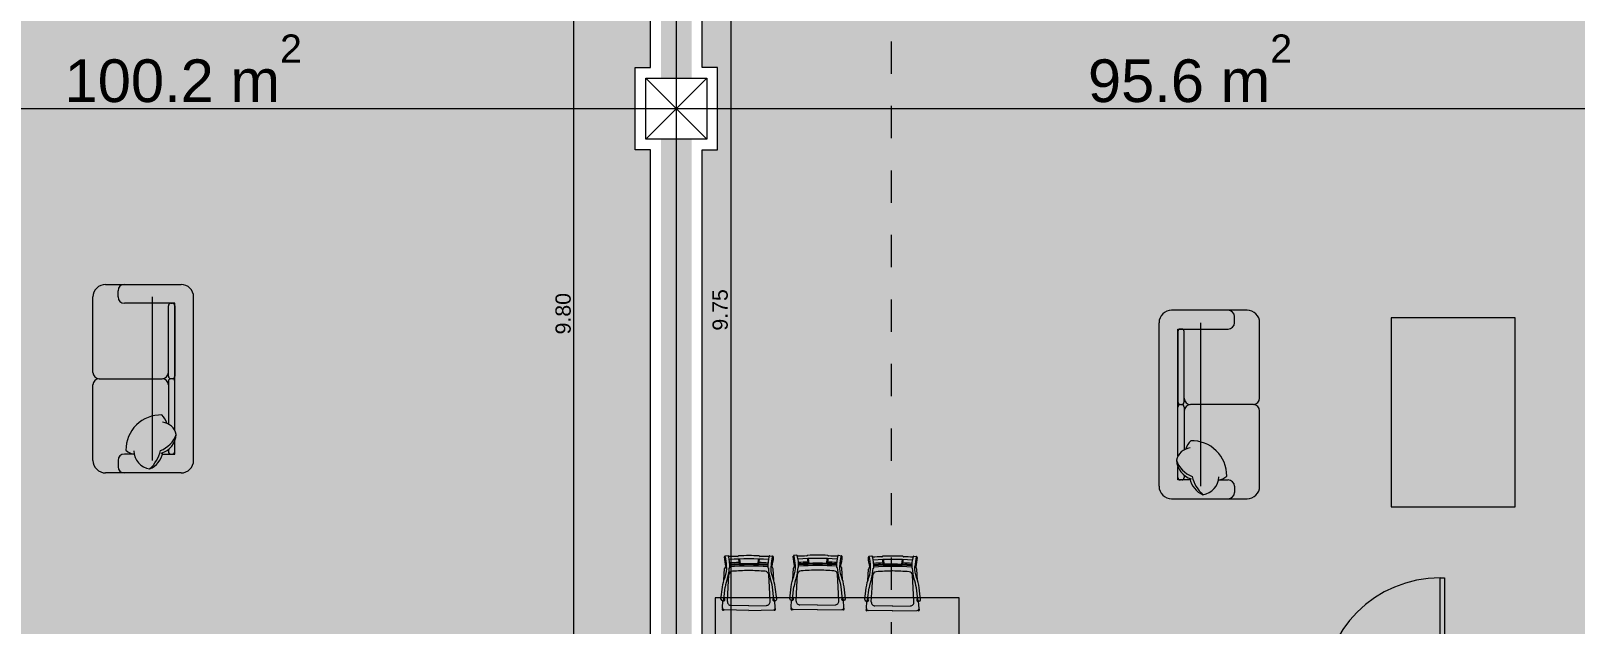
# Model space of a CAD drawing. Header units: millimetres. Extents: x 475616349 to 476941521, y 4620115302 to 4621446928.
# Drawn here: x 476514205 to 476524333, y 4620568452 to 4620572345 of the extents above; entities that cross this region are included whole.
import ezdxf

# ---------------------------------------------------------------- set-up
doc = ezdxf.new("R2010")
doc.units = ezdxf.units.MM
doc.header["$MEASUREMENT"] = 0
doc.linetypes.add('Dashed', pattern=[423.333333, 211.666667, -211.666667])
for name, color, linetype, lineweight in [('2D Drafting - General_Pen_No__1_Pen_No__7', 7, 'Continuous', 0), ('2D Drafting - General_Pen_No__250_Pen_No__7_Pen_No__7', 7, 'Continuous', 0), ('2D Drafting - General_Pen_No__7_Pen_No__7_Pen_No__7', 7, 'Continuous', 0), ('Doors_Pen_No__7_Pen_No__7_Pen_No__7', 7, 'Continuous', 0), ('G-Anno-Nplt_Pen_No__142', 142, 'Continuous', 0), ('G-Anno-Nplt_Pen_No__151', 151, 'Continuous', 0), ('G-Anno-Nplt_Pen_No__4', 7, 'Continuous', 0), ('New_0_Pen_No__7', 7, 'Continuous', 0), ('New_shenobebi_Pen_No__1', 1, 'Continuous', 0), ('New_zoma_Pen_No__4', 7, 'Continuous', 0), ('New_zoma_Pen_No__7', 7, 'Continuous', 0), ('zoma_Pen_No__142', 142, 'Continuous', 0), ('zoma_Pen_No__5_Pen_No__5', 5, 'Continuous', 0)]:
    doc.layers.add(name, color=color, linetype=linetype, lineweight=lineweight)
doc.layers.add('New_zoma', color=7, linetype='Continuous')
doc.layers.add('zoma', color=7, linetype='Continuous')
doc.styles.add('GENERATED_STYLE_1', font='arial.ttf')
doc.styles.add('GENERATED_STYLE_2', font='arial.ttf')
doc.dimstyles.new('GENERATED_STYLE__1', dxfattribs={"dimtxt": 200, "dimasz": 64.421331, "dimexe": 0.18, "dimexo": 3, "dimgap": 0.09, "dimtad": 1, "dimtih": 1, "dimtoh": 1, "dimlfac": 0.001, "dimzin": 0, "dimdsep": 46, "dimtxsty": 'GENERATED_STYLE_2', "dimblk": 'ARROWHEAD_2', "dimblk1": 'ARROWHEAD_2', "dimblk2": 'ARROWHEAD_2', "dimcen": 0.09, "dimclrd": 142, "dimclre": 142, "dimclrt": 142, "dimadec": 0, "dimazin": 0, "dimtfac": 1, "dimtdec": 4, "dimtmove": 0, "dimatfit": 3, "dimfxl": 1, "dimtolj": 1, "dimtzin": 0, "dimarcsym": 0})
doc.dimstyles.new('GENERATED_STYLE__19', dxfattribs={"dimtxt": 100, "dimasz": 64.421331, "dimexe": 0.18, "dimexo": 3, "dimgap": 0.09, "dimtad": 1, "dimlfac": 0.001, "dimzin": 0, "dimdsep": 46, "dimtxsty": 'GENERATED_STYLE_1', "dimblk": 'ARROWHEAD_2', "dimblk1": 'ARROWHEAD_2', "dimblk2": 'ARROWHEAD_2', "dimcen": 0.09, "dimclrd": 7, "dimclre": 7, "dimclrt": 7, "dimadec": 0, "dimazin": 0, "dimtfac": 1, "dimtdec": 4, "dimtmove": 0, "dimatfit": 3, "dimfxl": 1, "dimtolj": 1, "dimtzin": 0, "dimarcsym": 0})

# ---------------------------------------------------------------- blocks, each defined once
blk = doc.blocks.new('*D1479', base_point=(476577134, 4620325126))
at = {"layer": 'zoma_Pen_No__142', "color": 142, "linetype": 'Continuous', "lineweight": 0, "transparency": 16777216}
for p, q in [((476511763, 4620535884), (476511714, 4620535799)), ((476511738, 4620535778), (476511738, 4620535905)), ((476511738, 4620535841), (476518238, 4620535841)), ((476518263, 4620535884), (476518214, 4620535799)), ((476518238, 4620535778), (476518238, 4620535905))]:
    blk.add_line(p, q, dxfattribs=at)
at = {"layer": 'zoma_Pen_No__142', "color": 142, "lineweight": 0, "transparency": 16777216, "char_height": 200, "attachment_point": 7, "style": 'GENERATED_STYLE_2'}
for s, insert in [('\\A1;{\\pql;\\fArial CYR|b0|i0|c204|p34;6.50}', (476514722, 4620535881)), ('\\A1;{\\pql;\\fArial CYR|b0|i0|c204|p34;0.40}', (476517682, 4620535881))]:
    blk.add_mtext(s, dxfattribs=dict(at, insert=insert))
blk = doc.blocks.new('ARROWHEAD_2')
at = {"color": 0, "linetype": 'Continuous', "lineweight": 0}
for p, q in [((0, 0), (-1, 0)), ((-0.38, -0.66), (0.38, 0.66))]:
    blk.add_line(p, q, dxfattribs=at)
blk = doc.blocks.new('*D1480', base_point=(476577134, 4620325126))
at = {"layer": 'zoma_Pen_No__142', "color": 142, "linetype": 'Continuous', "lineweight": 0, "transparency": 16777216}
for p, q in [((476518263, 4620535884), (476518214, 4620535799)), ((476518238, 4620535778), (476518238, 4620535905)), ((476518238, 4620535841), (476518638, 4620535841)), ((476518663, 4620535884), (476518614, 4620535799)), ((476518638, 4620535778), (476518638, 4620535905))]:
    blk.add_line(p, q, dxfattribs=at)
blk = doc.blocks.new('*D1481', base_point=(476577134, 4620325126))
at = {"layer": 'zoma_Pen_No__142', "color": 142, "linetype": 'Continuous', "lineweight": 0, "transparency": 16777216}
for p, q in [((476518663, 4620535884), (476518614, 4620535799)), ((476518638, 4620535778), (476518638, 4620535905)), ((476518638, 4620535841), (476525138, 4620535841)), ((476525163, 4620535884), (476525114, 4620535799)), ((476525138, 4620535778), (476525138, 4620535905))]:
    blk.add_line(p, q, dxfattribs=at)
at = {"layer": 'zoma_Pen_No__142', "color": 142, "lineweight": 0, "transparency": 16777216, "char_height": 200, "attachment_point": 7, "style": 'GENERATED_STYLE_2'}
for s, insert in [('\\A1;{\\pql;\\fArial CYR|b0|i0|c204|p34;6.50}', (476521622, 4620535881)), ('\\A1;{\\pql;\\fArial CYR|b0|i0|c204|p34;0.40}', (476524582, 4620535881))]:
    blk.add_mtext(s, dxfattribs=dict(at, insert=insert))
blk = doc.blocks.new('*D1741', base_point=(476577134, 4620325126))
at = {"layer": 'New_zoma_Pen_No__4', "color": 7, "linetype": 'Continuous', "lineweight": 0, "transparency": 16777216}
for p, q in [((476517724, 4620575410), (476517809, 4620575361)), ((476517830, 4620575386), (476517703, 4620575386)), ((476517767, 4620565586), (476517767, 4620575386)), ((476517830, 4620565586), (476517703, 4620565586)), ((476517724, 4620565610), (476517809, 4620565561)), ((476517767, 4620565544), (476517767, 4620565586))]:
    blk.add_line(p, q, dxfattribs=at)
at = {"layer": 'New_zoma_Pen_No__7', "color": 7, "lineweight": 0, "transparency": 16777216, "insert": (476517747, 4620570353), "char_height": 100, "attachment_point": 7, "rotation": 90, "style": 'GENERATED_STYLE_1'}
blk.add_mtext('\\A1;{\\pql;\\fArial|b0|i0|c0|p34;9.80}', dxfattribs=at)
blk = doc.blocks.new('*D1972', base_point=(476577134, 4620325126))
at = {"layer": 'New_zoma_Pen_No__4', "color": 7, "linetype": 'Continuous', "lineweight": 0, "transparency": 16777216}
for p, q in [((476518839, 4620575361), (476518754, 4620575410)), ((476518797, 4620575386), (476518797, 4620575427)), ((476518860, 4620575386), (476518733, 4620575386)), ((476518797, 4620565636), (476518797, 4620575386)), ((476518860, 4620565636), (476518733, 4620565636)), ((476518754, 4620565660), (476518839, 4620565611)), ((476518797, 4620565594), (476518797, 4620565636))]:
    blk.add_line(p, q, dxfattribs=at)
at = {"layer": 'New_zoma_Pen_No__7', "color": 7, "lineweight": 0, "transparency": 16777216, "insert": (476518777, 4620570378), "char_height": 100, "attachment_point": 7, "rotation": 90, "style": 'GENERATED_STYLE_1'}
blk.add_mtext('\\A1;{\\pql;\\fArial|b0|i0|c0|p34;9.75}', dxfattribs=at)

msp = doc.modelspace()

# ---------------------------------------------------------------- hatches: boundary and pattern name
at = {"layer": '2D Drafting - General_Pen_No__250_Pen_No__7_Pen_No__7', "linetype": 'Continuous', "lineweight": 0}
for points in [[(476518338.366, 4620575135.567), (476518338.366, 4620572035.567), (476518538.366, 4620572035.567), (476518538.366, 4620575135.567)], [(476518338.366, 4620571635.567), (476518338.366, 4620565835.567), (476518538.366, 4620565835.567), (476518538.366, 4620571635.567)]]:
    msp.add_hatch(color=7, dxfattribs=at).paths.add_polyline_path(points)
at = {"layer": 'G-Anno-Nplt_Pen_No__151', "linetype": 'Continuous', "lineweight": 0, "true_color": 0x1f2f3f}
for points in [[(476511608.366, 4620575605.567), (476511808.366, 4620575605.567), (476511808.366, 4620575305.567), (476512108.366, 4620575305.567), (476512108.366, 4620574444.549), (476511708.366, 4620574444.549), (476511708.366, 4620572105.567), (476511808.366, 4620572105.567), (476511808.366, 4620571565.567), (476511708.366, 4620571565.567), (476511708.366, 4620567405.509), (476515108.366, 4620567405.509), (476515108.366, 4620565005.508), (476517868.366, 4620565005.508), (476517868.366, 4620565805.696), (476518168.366, 4620565805.696), (476518168.366, 4620565905.567), (476518268.366, 4620565905.567), (476518268.366, 4620571565.567), (476518168.366, 4620571565.567), (476518168.366, 4620572105.567), (476518268.366, 4620572105.567), (476518268.366, 4620573392.858), (476518338.366, 4620573392.858), (476518338.366, 4620575135.567), (476518238.366, 4620575135.567), (476518238.366, 4620575385.567), (476517938.366, 4620575385.567), (476517938.366, 4620576406.585), (476518338.366, 4620576406.585), (476518338.366, 4620577008.837), (476518268.366, 4620577008.837), (476518268.366, 4620581065.57), (476514768.366, 4620581065.57), (476514768.366, 4620582165.567), (476511808.366, 4620582165.567), (476511808.366, 4620581965.567), (476511608.366, 4620581965.567)], [(476525268.366, 4620581965.567), (476525268.366, 4620575605.567), (476525068.366, 4620575605.567), (476525068.366, 4620575305.567), (476524768.366, 4620575305.567), (476524768.366, 4620574444.549), (476525168.366, 4620574444.549), (476525168.366, 4620572105.567), (476525068.366, 4620572105.567), (476525068.366, 4620571565.567), (476525168.366, 4620571565.567), (476525168.366, 4620568105.567), (476521768.366, 4620568105.567), (476521768.366, 4620565705.567), (476519008.366, 4620565705.567), (476519008.366, 4620566505.696), (476518608.366, 4620566505.696), (476518608.366, 4620571565.567), (476518708.366, 4620571565.567), (476518708.366, 4620572105.567), (476518608.366, 4620572105.567), (476518608.366, 4620573392.859), (476518538.366, 4620573392.859), (476518538.366, 4620575135.567), (476518638.366, 4620575135.567), (476518638.366, 4620575385.567), (476518938.366, 4620575385.567), (476518938.366, 4620576406.585), (476518538.366, 4620576406.585), (476518538.366, 4620577008.837), (476518608.366, 4620577008.837), (476518608.366, 4620581065.57), (476522108.366, 4620581065.57), (476522108.366, 4620582165.567), (476525068.366, 4620582165.567), (476525068.366, 4620581965.567)]]:
    msp.add_hatch(color=169, dxfattribs=at).paths.add_polyline_path(points)

# ---------------------------------------------------------------- linework, layer by layer
at = {"layer": '2D Drafting - General_Pen_No__1_Pen_No__7', "color": 7, "linetype": 'Continuous', "lineweight": 0}
for p, q in [((476518238.366, 4620571635.567), (476518638.366, 4620572035.567)), ((476518638.366, 4620571635.567), (476518238.366, 4620572035.567))]:
    msp.add_line(p, q, dxfattribs=at)
at = {"layer": '2D Drafting - General_Pen_No__1_Pen_No__7', "color": 7, "linetype": 'Continuous', "lineweight": 0, "flags": 128}
msp.add_lwpolyline([(476518638.366, 4620571635.567), (476518238.366, 4620571635.567), (476518238.366, 4620572035.567), (476518638.366, 4620572035.567)], close=True, dxfattribs=at)
at = {"layer": '2D Drafting - General_Pen_No__7_Pen_No__7_Pen_No__7', "color": 7, "linetype": 'Continuous', "lineweight": 0}
msp.add_arc((476523448.948, 4620567985.467), 770.311, 89.9974687, 179.994289, dxfattribs=at)
at = {"layer": 'Doors_Pen_No__7_Pen_No__7_Pen_No__7', "color": 7, "linetype": 'Continuous', "lineweight": 0, "flags": 128}
msp.add_lwpolyline([(476523475.615, 4620567985.465), (476523448.948, 4620567985.467), (476523448.982, 4620568755.778), (476523475.649, 4620568755.776)], close=True, dxfattribs=at)
at = {"layer": 'G-Anno-Nplt_Pen_No__4', "color": 7, "linetype": 'Continuous', "lineweight": 0, "flags": 128}
for points in [[(476525168.366, 4620568105.567), (476521768.366, 4620568105.567), (476521768.366, 4620565705.567), (476519008.366, 4620565705.567), (476519008.366, 4620566505.696), (476518608.366, 4620566505.696), (476518608.366, 4620571565.567), (476518708.366, 4620571565.567), (476518708.366, 4620572105.567), (476518608.366, 4620572105.567), (476518608.366, 4620573392.859), (476518538.366, 4620573392.859), (476518538.366, 4620575135.567), (476518638.366, 4620575135.567), (476518638.366, 4620575385.567), (476518938.366, 4620575385.567), (476518938.366, 4620576406.585), (476518538.366, 4620576406.585), (476518538.366, 4620577008.837), (476518608.366, 4620577008.837), (476518608.366, 4620581065.57), (476522108.366, 4620581065.57), (476522108.366, 4620582165.567), (476525068.366, 4620582165.567)], [(476511708.366, 4620567405.509), (476515108.366, 4620567405.509), (476515108.366, 4620565005.508), (476517868.366, 4620565005.508), (476517868.366, 4620565805.696), (476518168.366, 4620565805.696), (476518168.366, 4620565905.567), (476518268.366, 4620565905.567), (476518268.366, 4620571565.567), (476518168.366, 4620571565.567), (476518168.366, 4620572105.567), (476518268.366, 4620572105.567), (476518268.366, 4620573392.858)]]:
    msp.add_lwpolyline(points, dxfattribs=at)
at = {"layer": 'New_0_Pen_No__7', "color": 7, "linetype": 'Continuous', "lineweight": 0}
for p, q in [((476514694.854, 4620570681.19), (476515189.854, 4620570681.19)), ((476514612.354, 4620570103.69), (476514612.354, 4620570598.69)), ((476514777.354, 4620570598.69), (476514777.354, 4620570639.94)), ((476514777.354, 4620570598.69), (476514777.354, 4620570639.94)), ((476515148.604, 4620570557.44), (476514818.604, 4620570557.44)), ((476515148.604, 4620570557.44), (476514818.604, 4620570557.44)), ((476515000.873, 4620570598.69), (476515000.873, 4620569526.19)), ((476515123.854, 4620570557.44), (476515132.104, 4620570557.44)), ((476515148.604, 4620569722.844), (476515148.604, 4620570557.44)), ((476515148.604, 4620569722.844), (476515148.604, 4620570557.44)), ((476515107.354, 4620570078.94), (476515107.354, 4620570540.94)), ((476515148.604, 4620570540.94), (476515148.604, 4620570078.94)), ((476522181.878, 4620570511.808), (476521686.878, 4620570511.808)), ((476522099.378, 4620570429.308), (476522099.378, 4620570470.558)), ((476522099.378, 4620570429.308), (476522099.378, 4620570470.558)), ((476521728.128, 4620569553.462), (476521728.128, 4620570388.058)), ((476521728.128, 4620569553.462), (476521728.128, 4620570388.058)), ((476521728.128, 4620570388.058), (476522058.128, 4620570388.058)), ((476521728.128, 4620570388.058), (476522058.128, 4620570388.058)), ((476521728.128, 4620570371.558), (476521728.128, 4620569909.558)), ((476521752.878, 4620570388.058), (476521744.628, 4620570388.058)), ((476521769.378, 4620569909.558), (476521769.378, 4620570371.558)), ((476521875.859, 4620570429.308), (476521875.859, 4620569356.808)), ((476522264.378, 4620569934.308), (476522264.378, 4620570429.308)), ((476514653.604, 4620570062.44), (476515066.104, 4620570062.44)), ((476515107.354, 4620570045.94), (476515107.354, 4620569764.38)), ((476515132.104, 4620570062.44), (476515123.854, 4620570062.44)), ((476515132.104, 4620570062.44), (476515123.854, 4620570062.44)), ((476515148.604, 4620569722.844), (476515148.604, 4620570045.94)), ((476514612.354, 4620569526.19), (476514612.354, 4620570021.19)), ((476521728.128, 4620569553.462), (476521728.128, 4620569876.558)), ((476521744.628, 4620569893.058), (476521752.878, 4620569893.058)), ((476521744.628, 4620569893.058), (476521752.878, 4620569893.058)), ((476521769.378, 4620569876.558), (476521769.378, 4620569594.998)), ((476522223.128, 4620569893.058), (476521810.628, 4620569893.058)), ((476522264.378, 4620569356.808), (476522264.378, 4620569851.808)), ((476515148.604, 4620569583.94), (476515148.604, 4620569654.219)), ((476515148.604, 4620569567.44), (476515148.604, 4620569654.219)), ((476514882.515, 4620569567.44), (476514818.604, 4620569567.44)), ((476515067.538, 4620569567.44), (476515148.604, 4620569567.44)), ((476515107.354, 4620569598.919), (476515107.354, 4620569583.94)), ((476515123.854, 4620569567.44), (476515132.104, 4620569567.44)), ((476515189.854, 4620569443.69), (476514694.854, 4620569443.69)), ((476514777.354, 4620569526.19), (476514777.354, 4620569484.94)), ((476521728.128, 4620569414.558), (476521728.128, 4620569484.837)), ((476521728.128, 4620569398.058), (476521728.128, 4620569484.837)), ((476521809.194, 4620569398.058), (476521728.128, 4620569398.058)), ((476521752.878, 4620569398.058), (476521744.628, 4620569398.058)), ((476521769.378, 4620569429.537), (476521769.378, 4620569414.558)), ((476521994.217, 4620569398.058), (476522058.128, 4620569398.058)), ((476522099.378, 4620569356.808), (476522099.378, 4620569315.558)), ((476521686.878, 4620569274.308), (476522181.878, 4620569274.308)), ((476518752.129, 4620568893.019), (476518755.807, 4620568893.95)), ((476518755.733, 4620568894.241), (476518755.807, 4620568893.95)), ((476518777.572, 4620568900.68), (476518756.411, 4620568898.192)), ((476518846.301, 4620568898.938), (476518845.036, 4620568897.313)), ((476518847.179, 4620568878.403), (476518850.016, 4620568847.114)), ((476518853.264, 4620568878.704), (476518856.109, 4620568847.322)), ((476518975.011, 4620568878.635), (476518972.132, 4620568847.257)), ((476518981.096, 4620568878.328), (476518978.225, 4620568847.042)), ((476518981.997, 4620568898.862), (476518983.261, 4620568897.236)), ((476519050.728, 4620568900.527), (476519071.886, 4620568898.016)), ((476519072.56, 4620568894.064), (476519072.486, 4620568893.772)), ((476519076.162, 4620568892.837), (476519072.486, 4620568893.772)), ((476519203.007, 4620568896.003), (476519206.684, 4620568896.934)), ((476519206.61, 4620568897.225), (476519206.684, 4620568896.934)), ((476519228.45, 4620568903.664), (476519207.289, 4620568901.177)), ((476519297.179, 4620568901.922), (476519295.913, 4620568900.298)), ((476519298.057, 4620568881.387), (476519300.893, 4620568850.098)), ((476519304.142, 4620568881.688), (476519306.986, 4620568850.307)), ((476519425.889, 4620568881.62), (476519423.009, 4620568850.242)), ((476519431.973, 4620568881.312), (476519429.102, 4620568850.026)), ((476519432.874, 4620568901.846), (476519434.138, 4620568900.22)), ((476519501.605, 4620568903.511), (476519522.763, 4620568901)), ((476519523.437, 4620568897.048), (476519523.363, 4620568896.757)), ((476519527.04, 4620568895.822), (476519523.363, 4620568896.757)), ((476519695.687, 4620568890.035), (476519699.364, 4620568890.966)), ((476519699.291, 4620568891.257), (476519699.364, 4620568890.966)), ((476519721.13, 4620568897.696), (476519699.969, 4620568895.208)), ((476519789.859, 4620568895.953), (476519788.593, 4620568894.329)), ((476519790.737, 4620568875.419), (476519793.573, 4620568844.129)), ((476519796.822, 4620568875.719), (476519799.666, 4620568844.338)), ((476519918.569, 4620568875.651), (476519915.689, 4620568844.273)), ((476519924.654, 4620568875.344), (476519921.782, 4620568844.058)), ((476519925.555, 4620568895.877), (476519926.818, 4620568894.252)), ((476519994.286, 4620568897.543), (476520015.444, 4620568895.031)), ((476520016.118, 4620568891.079), (476520016.044, 4620568890.788)), ((476520019.72, 4620568889.853), (476520016.044, 4620568890.788)), ((476518751.047, 4620568741.218), (476518755.012, 4620568815.755)), ((476518778.579, 4620568693.867), (476518782.928, 4620568775.62)), ((476518787.651, 4620568821.094), (476518785.618, 4620568821.082)), ((476519040.56, 4620568820.953), (476519042.593, 4620568820.938)), ((476519048.634, 4620568693.716), (476519044.377, 4620568775.474)), ((476519077.074, 4620568741.035), (476519073.193, 4620568815.576)), ((476519201.925, 4620568744.202), (476519205.889, 4620568818.739)), ((476519229.456, 4620568696.852), (476519233.805, 4620568778.605)), ((476519238.529, 4620568824.079), (476519236.495, 4620568824.067)), ((476519491.437, 4620568823.937), (476519493.47, 4620568823.923)), ((476519499.512, 4620568696.7), (476519495.255, 4620568778.458)), ((476519527.952, 4620568744.02), (476519524.07, 4620568818.561)), ((476519694.605, 4620568738.234), (476519698.57, 4620568812.77)), ((476519722.137, 4620568690.883), (476519726.485, 4620568772.636)), ((476519731.209, 4620568818.11), (476519729.176, 4620568818.098)), ((476519984.117, 4620568817.968), (476519986.151, 4620568817.954)), ((476519992.192, 4620568690.732), (476519987.935, 4620568772.49)), ((476520020.632, 4620568738.051), (476520016.751, 4620568812.592)), ((476518749.515, 4620568613.245), (476518758.92, 4620568693.878)), ((476518773.607, 4620568600.402), (476518778.579, 4620568693.867)), ((476519053.501, 4620568600.245), (476519048.634, 4620568693.716)), ((476519078.463, 4620568613.061), (476519069.149, 4620568693.704)), ((476519200.393, 4620568616.229), (476519209.797, 4620568696.863)), ((476519224.485, 4620568603.386), (476519229.456, 4620568696.852)), ((476519504.379, 4620568603.229), (476519499.512, 4620568696.7)), ((476519529.34, 4620568616.045), (476519520.026, 4620568696.689)), ((476519693.073, 4620568610.261), (476519702.478, 4620568690.894)), ((476519717.165, 4620568597.417), (476519722.137, 4620568690.883)), ((476519997.059, 4620568597.261), (476519992.192, 4620568690.732)), ((476520022.021, 4620568610.076), (476520012.706, 4620568690.72)), ((476518741.298, 4620568557.944), (476518743.831, 4620568605.559)), ((476518913.415, 4620568542.223), (476518753.235, 4620568545.125)), ((476518754.762, 4620568619.038), (476518753.661, 4620568619.957)), ((476518914.073, 4620568572.651), (476518797.48, 4620568574.764)), ((476518913.004, 4620568572.652), (476519029.6, 4620568574.634)), ((476518914.484, 4620568542.222), (476519074.667, 4620568544.945)), ((476519073.223, 4620568618.86), (476519074.324, 4620568619.777)), ((476519086.618, 4620568557.751), (476519084.138, 4620568605.368)), ((476519192.176, 4620568560.928), (476519194.708, 4620568608.543)), ((476519364.292, 4620568545.207), (476519204.112, 4620568548.109)), ((476519205.639, 4620568622.022), (476519204.539, 4620568622.941)), ((476519364.951, 4620568575.635), (476519248.358, 4620568577.748)), ((476519363.882, 4620568575.636), (476519480.477, 4620568577.618)), ((476519365.361, 4620568545.206), (476519525.544, 4620568547.929)), ((476519524.1, 4620568621.844), (476519525.202, 4620568622.761)), ((476519537.495, 4620568560.735), (476519535.016, 4620568608.352)), ((476519684.856, 4620568554.96), (476519687.389, 4620568602.574)), ((476519856.973, 4620568539.238), (476519696.792, 4620568542.141)), ((476519698.319, 4620568616.054), (476519697.219, 4620568616.972)), ((476519857.631, 4620568569.667), (476519741.038, 4620568571.78)), ((476519856.562, 4620568569.667), (476519973.157, 4620568571.65)), ((476519858.041, 4620568539.238), (476520018.225, 4620568541.961)), ((476520016.781, 4620568615.875), (476520017.882, 4620568616.793)), ((476520030.176, 4620568554.766), (476520027.696, 4620568602.384))]:
    msp.add_line(p, q, dxfattribs=at)
for points in [[(476515272.354, 4620569526.19), (476515272.354, 4620570598.69)], [(476521604.378, 4620569356.808), (476521604.378, 4620570429.308)], [(476518731.377, 4620568615.361), (476518740.536, 4620568693.889)], [(476519096.604, 4620568615.156), (476519087.532, 4620568693.694)], [(476519182.254, 4620568618.345), (476519191.413, 4620568696.873)], [(476519547.481, 4620568618.14), (476519538.41, 4620568696.678)], [(476519674.934, 4620568612.376), (476519684.094, 4620568690.904)], [(476520040.161, 4620568612.172), (476520031.09, 4620568690.71)]]:
    msp.add_lwpolyline(points, dxfattribs=at)
for points in [[(476523126.97, 4620569220.715), (476523940.718, 4620569220.715), (476523940.718, 4620570461.42), (476523126.97, 4620570461.42)], [(476518692.836, 4620567778.703), (476520293.073, 4620567778.703), (476520293.073, 4620568624.163), (476518692.836, 4620568624.163)]]:
    msp.add_lwpolyline(points, close=True, dxfattribs=at)
for points in [[(476518740.591, 4620568693.889, -0.058380972), (476518757.763, 4620568760.569, 0.112882156), (476518768.307, 4620568833.358)], [(476519087.477, 4620568693.694, 0.058380972), (476519070.38, 4620568760.394, -0.112882156), (476519059.917, 4620568833.195)], [(476519191.469, 4620568696.873, -0.058380972), (476519208.64, 4620568763.553, 0.112882156), (476519219.185, 4620568836.342)], [(476519538.354, 4620568696.678, 0.058380972), (476519521.258, 4620568763.378, -0.112882156), (476519510.795, 4620568836.179)], [(476519684.149, 4620568690.904, -0.058380972), (476519701.321, 4620568757.584, 0.112882156), (476519711.865, 4620568830.374)], [(476520031.035, 4620568690.71, 0.058380972), (476520013.938, 4620568757.409, -0.112882156), (476520003.475, 4620568830.21)], [(476518739.979, 4620568606.182), (476518742.3, 4620568605.849, -0.081301713), (476518747.642, 4620568604.169)], [(476519087.991, 4620568605.987), (476519085.669, 4620568605.657, 0.081301713), (476519080.326, 4620568603.982)], [(476519190.856, 4620568609.167), (476519193.178, 4620568608.833, -0.081301713), (476519198.52, 4620568607.153)], [(476519538.869, 4620568608.972), (476519536.547, 4620568608.641, 0.081301713), (476519531.203, 4620568606.966)], [(476519683.536, 4620568603.198), (476519685.858, 4620568602.865, -0.081301713), (476519691.2, 4620568601.184)], [(476520031.549, 4620568603.003), (476520029.227, 4620568602.672, 0.081301713), (476520023.883, 4620568600.998)]]:
    msp.add_lwpolyline(points, format="xyb", dxfattribs=at)
for centre, radius, start, end in [((476514694.854, 4620570598.69), 82.5, 90, 180), ((476514818.604, 4620570639.94), 41.25, 90, 180), ((476514818.604, 4620570639.94), 41.25, 90, 180), ((476515189.854, 4620570598.69), 82.5, 0, 90), ((476514818.604, 4620570598.69), 41.25, 180, 270), ((476514818.604, 4620570598.69), 41.25, 180, 270), ((476515123.854, 4620570540.94), 16.5, 90, 180), ((476515132.104, 4620570540.94), 16.5, 0, 90), ((476521686.878, 4620570429.308), 82.5, 90, 180), ((476522058.128, 4620570470.558), 41.25, 0, 90), ((476522058.128, 4620570470.558), 41.25, 0, 90), ((476522181.878, 4620570429.308), 82.5, 0, 90), ((476521744.628, 4620570371.558), 16.5, 90, 180), ((476521752.878, 4620570371.558), 16.5, 0, 90), ((476522058.128, 4620570429.308), 41.25, 270, 0), ((476522058.128, 4620570429.308), 41.25, 270, 0), ((476514654.282, 4620570104.368), 41.933, 180.925972, 269.0740286), ((476514653.604, 4620570021.19), 41.25, 90, 180), ((476515066.104, 4620570103.69), 41.25, 270, 0), ((476515066.104, 4620570021.19), 41.25, 0, 90), ((476515123.854, 4620570078.94), 16.5, 180, 270), ((476515123.854, 4620570045.94), 16.5, 90, 180), ((476515132.104, 4620570078.94), 16.5, 270, 0), ((476515132.104, 4620570045.94), 16.5, 0, 90), ((476521744.628, 4620569909.558), 16.5, 180, 270), ((476521744.628, 4620569876.558), 16.5, 90, 180), ((476521752.878, 4620569909.558), 16.5, 270, 0), ((476521752.878, 4620569876.558), 16.5, 0, 90), ((476521810.628, 4620569934.308), 41.25, 180, 270), ((476521810.628, 4620569851.808), 41.25, 90, 180), ((476522222.45, 4620569934.986), 41.933, 270.9259714, 359.074028), ((476522223.128, 4620569851.808), 41.25, 0, 90), ((476515057.472, 4620569595.188), 229.452, 88.2850157, 180.578933), ((476514969.161, 4620569731.025), 133.429, 16.7792791, 44.4944745), ((476515054.524, 4620569670.663), 107.582, 14.1063948, 82.2319793), ((476514987.892, 4620569759.989), 182.245, 291.5682537, 339.7406203), ((476515018.831, 4620569707.986), 140.47, 287.2713631, 355.4668225), ((476521907.571, 4620569561.642), 133.429, 135.5055255, 163.2207209), ((476521819.26, 4620569425.805), 229.452, 359.421067, 91.7149843), ((476514818.604, 4620569526.19), 41.25, 90, 180), ((476514892.765, 4620569660.165), 93.376, 226.1116008, 263.70975), ((476515004.289, 4620569592.627), 124.351, 182.0671727, 260.6071548), ((476514819.869, 4620569647.576), 241.848, 312.7367714, 346.3508396), ((476514926.223, 4620569603.989), 145.965, 293.3151511, 349.3613338), ((476515123.854, 4620569583.94), 16.5, 180, 270), ((476515132.104, 4620569583.94), 16.5, 270, 0), ((476521822.208, 4620569501.281), 107.582, 97.7680207, 165.8936052), ((476514694.854, 4620569526.19), 82.5, 180, 270), ((476514818.604, 4620569484.94), 41.25, 180, 270), ((476515189.854, 4620569526.19), 82.5, 270, 0), ((476521888.84, 4620569590.607), 182.245, 200.2593797, 248.4317463), ((476521857.901, 4620569538.603), 140.47, 184.5331775, 252.7286369), ((476521686.878, 4620569356.808), 82.5, 180, 270), ((476521744.628, 4620569414.558), 16.5, 180, 270), ((476521752.878, 4620569414.558), 16.5, 270, 0), ((476521950.509, 4620569434.607), 145.965, 190.6386662, 246.6848489), ((476522056.863, 4620569478.193), 241.848, 193.6491604, 227.2632286), ((476521872.443, 4620569423.245), 124.351, 279.3928452, 357.9328273), ((476521983.967, 4620569490.782), 93.376, 276.29025, 313.8883992), ((476522058.128, 4620569356.808), 41.25, 0, 90), ((476522181.878, 4620569356.808), 82.5, 270, 0), ((476522058.128, 4620569315.558), 41.25, 270, 0), ((476519029.496, 4620568909.271), 277.843, 183.3533531, 196.7519249), ((476518767.169, 4620568815.108), 12.174, 98.1046735, 176.9551134), ((476518758.329, 4620568895.829), 3.044, 129.0638014, 211.4525842), ((476518756.767, 4620568895.17), 3.044, 14.3162043, 96.7049933), ((476518489.321, 4620568826.918), 279.06, 1.322346, 14.3162007), ((476518766.359, 4620568830.066), 3.044, 196.7519094, 273.0404273), ((476519995.651, 4620545686.307), 23173.34, 93.0350559, 93.0404369), ((476518777.928, 4620568897.657), 3.044, 14.3162044, 96.7049923), ((476518510.482, 4620568829.406), 279.06, 358.6595348, 14.3162007), ((476519327.709, 4620545680.692), 23220.515, 91.1968342, 91.3471974), ((476518914.814, 4620567124.703), 1755.051, 85.8272138, 94.2158943), ((476518913.137, 4620567093.198), 1764.182, 92.0772897, 94.0505136), ((476518913.137, 4620567093.198), 1755.051, 85.8852868, 94.0505142), ((476518913.137, 4620567093.198), 1748.964, 85.8793492, 94.0564523), ((476518913.137, 4620567093.198), 1739.833, 85.8621396, 94.0736615), ((476518842.635, 4620568899.184), 3.044, 271.1968383, 322.0734273), ((476518848.702, 4620568897.067), 3.044, 91.1676586, 142.0734225), ((476519321.83, 4620545684.416), 23220.515, 91.0059873, 91.1676615), ((476518480.457, 4620545684.888), 23220.515, 88.7681401, 88.9298143), ((476518913.137, 4620567093.198), 1764.182, 85.8852867, 87.8585107), ((476518979.594, 4620568896.993), 3.044, 37.8623897, 88.7681308), ((476518985.664, 4620568899.104), 3.044, 217.8623869, 268.7389533), ((476518474.574, 4620545681.17), 23220.515, 88.5886041, 88.7389673), ((476519317.738, 4620568828.954), 279.06, 165.6196005, 181.2762666), ((476519050.369, 4620568897.505), 3.044, 83.2308061, 165.6196004), ((476517806.644, 4620545687.533), 23173.34, 86.8953794, 86.9007603), ((476519338.896, 4620568826.442), 279.06, 165.6196005, 178.6134552), ((476519061.862, 4620568829.9), 3.044, 266.8953719, 343.1838699), ((476519061.035, 4620568814.943), 12.174, 2.9806863, 81.8311276), ((476518798.814, 4620568909.4), 277.843, 343.1838763, 356.582448), ((476519071.527, 4620568894.993), 3.044, 83.2308133, 165.6195941), ((476519069.965, 4620568895.655), 3.044, 328.4832125, 50.8720034), ((476519480.374, 4620568912.255), 277.843, 183.3533531, 196.7519248), ((476519218.046, 4620568818.092), 12.174, 98.1046732, 176.9551134), ((476519209.207, 4620568898.813), 3.044, 129.0637944, 211.4525941), ((476519207.644, 4620568898.154), 3.044, 14.3161862, 96.7049886), ((476518940.199, 4620568829.902), 279.06, 1.322346, 14.3162007), ((476519217.236, 4620568833.05), 3.044, 196.7519209, 273.0404168), ((476520446.529, 4620545689.291), 23173.34, 93.0350559, 93.0404369), ((476519228.805, 4620568900.642), 3.044, 14.3162043, 96.7049933), ((476518961.36, 4620568832.39), 279.06, 358.6595346, 14.3162006), ((476519778.587, 4620545683.676), 23220.515, 91.1968351, 91.3471983), ((476519365.692, 4620567127.687), 1755.051, 85.827214, 94.2158945), ((476519238.518, 4620568825.905), 1.826, 270.3353708, 358.6595111), ((476519364.015, 4620567096.182), 1764.182, 92.0772905, 94.0505144), ((476519364.015, 4620567096.182), 1755.051, 85.8852868, 94.0505142), ((476519364.015, 4620567096.182), 1748.964, 85.879349, 94.0564521), ((476519364.015, 4620567096.182), 1739.833, 85.8621396, 94.0736615), ((476519293.512, 4620568902.168), 3.044, 271.1968242, 322.073406), ((476519299.579, 4620568900.051), 3.044, 91.167664, 142.0734159), ((476519772.708, 4620545687.401), 23220.515, 91.0059873, 91.1676615), ((476518931.334, 4620545687.872), 23220.515, 88.7681401, 88.9298143), ((476519364.015, 4620567096.182), 1764.182, 85.8852867, 87.8585107), ((476519430.472, 4620568899.978), 3.044, 37.8623815, 88.768139), ((476519436.541, 4620568902.088), 3.044, 217.8624019, 268.7389736), ((476518925.451, 4620545684.154), 23220.515, 88.5886032, 88.7389664), ((476519768.615, 4620568831.938), 279.06, 165.6196005, 181.2762664), ((476519501.246, 4620568900.489), 3.044, 83.2308129, 165.6195945), ((476518257.522, 4620545690.517), 23173.34, 86.8953793, 86.9007602), ((476519789.773, 4620568829.426), 279.06, 165.6196006, 178.6134554), ((476519512.739, 4620568832.885), 3.044, 266.8953808, 343.1838611), ((476519511.913, 4620568817.928), 12.174, 2.9806862, 81.8311274), ((476519249.691, 4620568912.384), 277.843, 343.1838763, 356.5824482), ((476519522.405, 4620568897.977), 3.044, 83.2308156, 165.6195909), ((476519520.843, 4620568898.639), 3.044, 328.4832131, 50.8720029), ((476519973.054, 4620568906.287), 277.843, 183.3533531, 196.7519248), ((476519701.887, 4620568892.845), 3.044, 129.0637975, 211.4525865), ((476519700.324, 4620568892.185), 3.044, 14.3162043, 96.7049933), ((476519432.879, 4620568823.934), 279.06, 1.3223457, 14.3162006), ((476519709.917, 4620568827.082), 3.044, 196.7519285, 273.0404324), ((476519721.485, 4620568894.673), 3.044, 14.3162048, 96.7049919), ((476519454.04, 4620568826.421), 279.06, 358.6595348, 14.3162007), ((476520271.267, 4620545677.708), 23220.515, 91.1968342, 91.3471974), ((476519858.372, 4620567121.719), 1755.051, 85.8272138, 94.2158943), ((476519856.695, 4620567090.214), 1764.182, 92.0772905, 94.0505144), ((476519856.695, 4620567090.214), 1755.051, 85.8852868, 94.0505142), ((476519856.695, 4620567090.214), 1748.964, 85.879349, 94.0564521), ((476519856.695, 4620567090.214), 1739.833, 85.8621398, 94.0736617), ((476519786.193, 4620568896.2), 3.044, 271.1968448, 322.0734208), ((476519792.26, 4620568894.083), 3.044, 91.1676642, 142.0734157), ((476520265.388, 4620545681.432), 23220.515, 91.0059864, 91.1676606), ((476519424.014, 4620545681.903), 23220.515, 88.7681401, 88.9298143), ((476519856.695, 4620567090.214), 1764.182, 85.8852867, 87.8585107), ((476519923.152, 4620568894.009), 3.044, 37.8623817, 88.7681388), ((476519929.221, 4620568896.12), 3.044, 217.8623787, 268.7389615), ((476519418.131, 4620545678.186), 23220.515, 88.5886041, 88.7389673), ((476520261.295, 4620568825.969), 279.06, 165.6196005, 181.2762664), ((476519993.927, 4620568894.52), 3.044, 83.2308042, 165.6196032), ((476520282.453, 4620568823.458), 279.06, 165.6196005, 178.6134554), ((476520005.42, 4620568826.916), 3.044, 266.8953763, 343.1838888), ((476519742.371, 4620568906.416), 277.843, 343.1838763, 356.582448), ((476520015.085, 4620568892.009), 3.044, 83.2308028, 165.6196037), ((476520013.523, 4620568892.67), 3.044, 328.4832104, 50.8720056), ((476519033.743, 4620568653.947), 277.599, 158.876498, 171.7295573), ((476518521.719, 4620568829.223), 264.024, 343.4437559, 358.2331025), ((476518807.242, 4620568774.327), 24.348, 92.9455182, 176.9551104), ((476518787.641, 4620568822.92), 1.826, 270.3353773, 358.6595326), ((476519995.22, 4620545686.314), 23142.905, 92.6793279, 92.9455176), ((476517806.215, 4620545687.54), 23142.905, 86.990284, 87.2564737), ((476519020.062, 4620568774.208), 24.348, 2.9806894, 86.9902834), ((476519040.572, 4620568822.779), 1.826, 181.2763036, 269.6004302), ((476519306.5, 4620568828.783), 264.024, 181.7026986, 196.4920453), ((476518794.281, 4620568654.081), 277.599, 8.2062441, 21.0593033), ((476519484.62, 4620568656.931), 277.599, 158.876498, 171.7295573), ((476518972.597, 4620568832.207), 264.024, 343.4437559, 358.2331025), ((476519258.119, 4620568777.311), 24.348, 92.9455172, 176.9551136), ((476520446.097, 4620545689.298), 23142.905, 92.6793274, 92.9455171), ((476518257.092, 4620545690.525), 23142.905, 86.990284, 87.2564737), ((476519470.939, 4620568777.192), 24.348, 2.9806884, 86.9902845), ((476519491.45, 4620568825.763), 1.826, 181.2762596, 269.6004425), ((476519757.378, 4620568831.768), 264.024, 181.7026987, 196.4920453), ((476519245.158, 4620568657.065), 277.599, 8.2062438, 21.0593032), ((476519710.727, 4620568812.124), 12.174, 98.1046736, 176.9551132), ((476519977.301, 4620568650.963), 277.599, 158.8764979, 171.729557), ((476520939.199, 4620545683.322), 23173.34, 93.0350314, 93.0404124), ((476519465.277, 4620568826.239), 264.024, 343.4437559, 358.2331025), ((476519750.8, 4620568771.343), 24.348, 92.9455172, 176.9551137), ((476519731.198, 4620568819.936), 1.826, 270.3353566, 358.6595533), ((476520938.777, 4620545683.33), 23142.905, 92.6793274, 92.9455171), ((476518749.773, 4620545684.556), 23142.905, 86.990284, 87.2564737), ((476519963.619, 4620568771.224), 24.348, 2.9806861, 86.9902843), ((476519984.13, 4620568819.794), 1.826, 181.2762596, 269.6004444), ((476520250.058, 4620568825.799), 264.024, 181.7026988, 196.4920453), ((476519737.839, 4620568651.097), 277.599, 8.2062441, 21.0593033), ((476518750.202, 4620545684.548), 23173.34, 86.8953794, 86.9007603), ((476520004.593, 4620568811.959), 12.174, 2.9806892, 81.8311247), ((476519202.328, 4620568624.437), 1.085, 199.8280931, 284.1672739), ((476519203.131, 4620568621.255), 2.196, 50.1430251, 104.1672569), ((476519527.414, 4620568624.255), 1.085, 255.7685366, 340.1077076), ((476518740.569, 4620568615.355), 9.192, 179.967904, 359.9679025), ((476518744.546, 4620568549.001), 6.087, 118.4809929, 327.4360065), ((476518753.455, 4620568557.297), 12.174, 176.9551099, 268.9618873), ((476518747.533, 4620568613.36), 9.192, 270.6795268, 38.15086), ((476518751.45, 4620568621.452), 1.085, 199.8280995, 284.1672697), ((476518752.254, 4620568618.271), 2.196, 50.1430564, 104.1672778), ((476518797.921, 4620568599.108), 24.348, 176.9551114, 268.9618859), ((476518913.966, 4620568572.653), 30.436, 268.961881, 270.9739105), ((476518913.953, 4620568548.301), 6.087, 268.9620309, 270.9740601), ((476519029.186, 4620568598.979), 24.348, 270.9739149, 2.980688), ((476519080.445, 4620568613.173), 9.192, 141.7849397, 269.2562741), ((476519075.73, 4620568618.089), 2.196, 75.7685404, 129.7927626), ((476519074.46, 4620568557.117), 12.174, 270.9739167, 2.9806865), ((476519076.537, 4620568621.27), 1.085, 255.7685244, 340.107655), ((476519087.412, 4620568615.161), 9.192, 179.9678975, 359.9679033), ((476519083.36, 4620568548.811), 6.087, 212.4997974, 61.4548077), ((476519191.446, 4620568618.34), 9.192, 179.9678975, 359.9679033), ((476519195.423, 4620568551.985), 6.087, 118.4809835, 327.4360154), ((476519204.333, 4620568560.282), 12.174, 176.9551132, 268.961884), ((476519198.411, 4620568616.344), 9.192, 270.6795283, 38.150856), ((476519248.799, 4620568602.093), 24.348, 176.9551136, 268.9618859), ((476519364.844, 4620568575.637), 30.436, 268.961881, 270.9739105), ((476519364.83, 4620568551.285), 6.087, 268.9620308, 270.9740602), ((476519480.063, 4620568601.963), 24.348, 270.9739165, 2.9806886), ((476519531.322, 4620568616.158), 9.192, 141.7849425, 269.2562745), ((476519526.608, 4620568621.074), 2.196, 75.7685285, 129.7927737), ((476519525.338, 4620568560.102), 12.174, 270.9739142, 2.9806929), ((476519538.289, 4620568618.145), 9.192, 179.9679033, 359.9678975), ((476519534.238, 4620568551.795), 6.087, 212.4997881, 61.4548165), ((476519684.126, 4620568612.371), 9.192, 179.9679033, 359.9678975), ((476519688.103, 4620568546.017), 6.087, 118.4809925, 327.4360069), ((476519697.013, 4620568554.313), 12.174, 176.9551162, 268.9618852), ((476519691.091, 4620568610.376), 9.192, 270.6795287, 38.150858), ((476519695.008, 4620568618.468), 1.085, 199.8281228, 284.1672464), ((476519695.811, 4620568615.286), 2.196, 50.143057, 104.1672771), ((476519741.479, 4620568596.124), 24.348, 176.9551126, 268.9618868), ((476519857.524, 4620568569.669), 30.436, 268.961881, 270.9739105), ((476519857.51, 4620568545.317), 6.087, 268.9617809, 270.9738108), ((476519972.743, 4620568595.995), 24.348, 270.9739149, 2.980688), ((476520024.003, 4620568610.189), 9.192, 141.7849439, 269.2562726), ((476520019.288, 4620568615.105), 2.196, 75.7685085, 129.7927423), ((476520018.018, 4620568554.133), 12.174, 270.9739167, 2.9806865), ((476520020.095, 4620568618.286), 1.085, 255.7685074, 340.1077368), ((476520030.969, 4620568612.177), 9.192, 179.9679033, 359.9678975), ((476520026.918, 4620568545.827), 6.087, 212.4997885, 61.4548166)]:
    msp.add_arc(centre, radius, start, end, dxfattribs=at)
at = {"layer": 'New_shenobebi_Pen_No__1', "color": 1, "linetype": 'Dashed', "lineweight": 0}
msp.add_lwpolyline([(476519850.626, 4620561903.937), (476519850.626, 4620586732.803)], dxfattribs=at)
at = {"layer": 'zoma_Pen_No__5_Pen_No__5', "color": 5, "linetype": 'Continuous', "lineweight": 0}
for p, q in [((476518438.366, 4620585945.164), (476518438.366, 4620561234.358)), ((476493657.815, 4620571835.567), (476543544.196, 4620571835.567)), ((476493657.815, 4620571835.567), (476543544.196, 4620571835.567))]:
    msp.add_line(p, q, dxfattribs=at)

# ---------------------------------------------------------------- texts
at = {"layer": 'G-Anno-Nplt_Pen_No__142', "color": 142, "lineweight": 0, "char_height": 280, "attachment_point": 7, "style": 'GENERATED_STYLE_1'}
for s, insert in [('{\\fArial|b0|i0|c0|p34;100.2 m{\\H0.66x;\\S2^  ;}}', (476514426.005, 4620571874.123)), ('{\\fArial|b0|i0|c0|p34;95.6 m{\\H0.66x;\\S2^  ;}}', (476521138.007, 4620571874.123))]:
    msp.add_mtext(s, dxfattribs=dict(at, insert=insert))

# ---------------------------------------------------------------- dimensions: what is measured, and where the dimension line sits
at = {"layer": 'New_zoma', "color": 7, "linetype": 'Continuous', "lineweight": 0}
for base, p1, p2, picture, middle in [((476517766.853, 4620575385.567), (476517938.366, 4620565585.696), (476517938.366, 4620575385.567), '*D1741', (476517696.853, 4620570482.485)), ((476518796.822, 4620575385.567), (476518938.366, 4620565635.567), (476518938.366, 4620575385.567), '*D1972', (476518726.822, 4620570507.42))]:
    dim = msp.add_linear_dim(base=base, p1=p1, p2=p2, angle=90, dimstyle='GENERATED_STYLE__19', dxfattribs=at)
    dim.commit()
    dim.dimension.update_dxf_attribs({"geometry": picture, "text_midpoint": middle, "dimtype": 160, "text_rotation": 90})
at = {"layer": 'zoma', "color": 142, "linetype": 'Continuous', "lineweight": 0}
for base, p1, p2, picture, middle in [((476518238.366, 4620535841.197), (476511738.366, 4620568947.389), (476518238.366, 4620568947.389), '*D1479', (476514982.073, 4620535981.197)), ((476518638.366, 4620535841.197), (476518238.366, 4620568947.389), (476518638.366, 4620568947.389), '*D1480', (476517941.518, 4620535981.197)), ((476525138.366, 4620535841.197), (476518638.366, 4620568947.389), (476525138.366, 4620568947.389), '*D1481', (476521882.073, 4620535981.197))]:
    dim = msp.add_linear_dim(base=base, p1=p1, p2=p2, dimstyle='GENERATED_STYLE__1', dxfattribs=at)
    dim.commit()
    dim.dimension.update_dxf_attribs({"geometry": picture, "text_midpoint": middle, "dimtype": 160})

doc.saveas('drawing.dxf')
